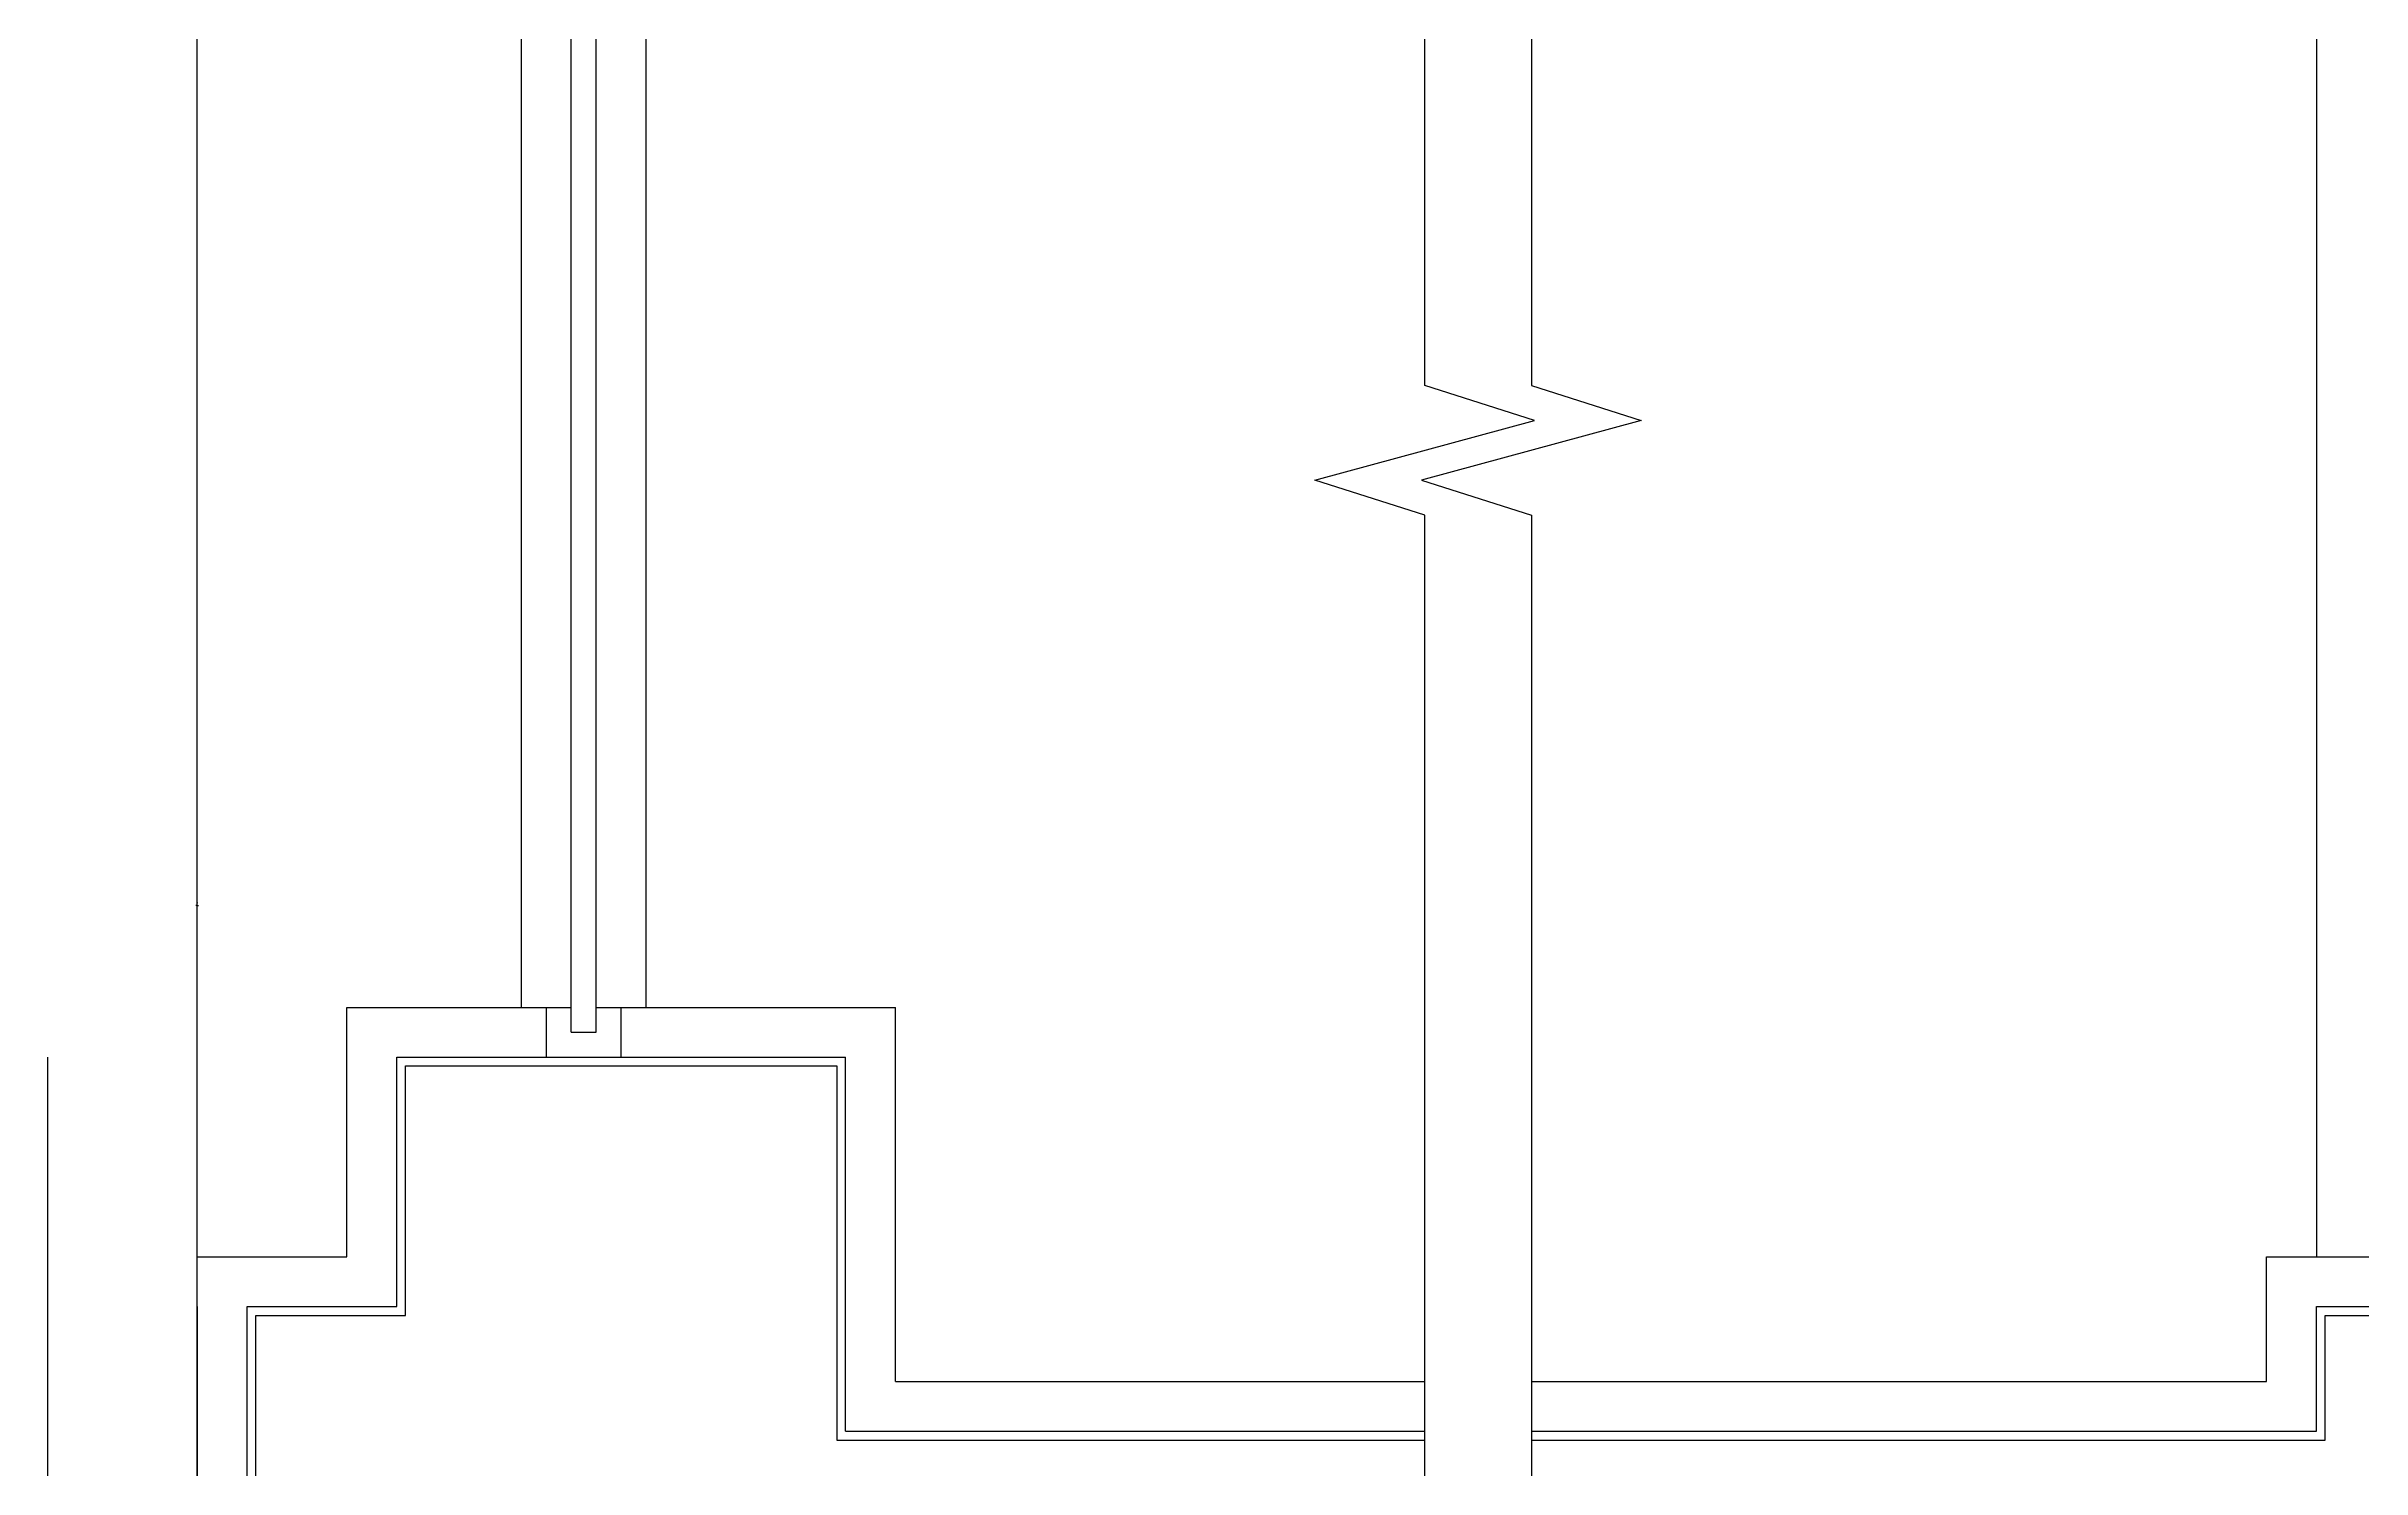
# Model space of a CAD drawing. Header units: metres. Extents: x 2560 to 14440, y -4690 to 3710.
# Drawn here: x 11755 to 12683, y 1525 to 2095 of the extents above; entities that cross this region are included whole.
import ezdxf

# ---------------------------------------------------------------- set-up
doc = ezdxf.new("R2010")
doc.units = ezdxf.units.M
for name, color, linetype in [('LM', 141, 'Continuous'), ('OTHER', 7, 'Continuous'), ('PUB_DIM', 3, 'Continuous'), ('PUB_WALL', 7, 'Continuous'), ('S_WALL', 7, 'Continuous')]:
    doc.layers.add(name, color=color, linetype=linetype)
doc.dimstyles.get("Standard").update_dxf_attribs({"dimtxt": 2.5, "dimasz": 2.5, "dimexe": 1.25, "dimexo": 0.625, "dimtad": 1, "dimcen": 2.5, "dimazin": 3, "dimtfac": 1, "dimtmove": 0, "dimatfit": 3})

# ---------------------------------------------------------------- blocks, each defined once
blk = doc.blocks.new('*D32')
for p, q in [((11815.11, 2590), (11815.11, 2140)), ((11814.86, 2140), (11814.61, 2140)), ((11815.11, 1690), (11815.11, 2140)), ((11815.11, 2140), (11815.11, 2140)), ((11815.36, 2140), (11815.61, 2140))]:
    blk.add_line(p, q)
at = {"layer": 'Defpoints'}
for p in [(11815.11, 2590), (11815.11, 2140), (11815.11, 1690)]:
    blk.add_point(p, dxfattribs=at)
at = {"layer": 'PUB_DIM', "insert": (11815.11, 2141.125), "char_height": 1, "attachment_point": 5}
blk.add_mtext('0', dxfattribs=at)
blk = doc.blocks.new('*D33')
for p, q in [((11755.11, 1690), (11755.11, 1440)), ((11754.86, 1440), (11754.61, 1440)), ((11755.11, 1190), (11755.11, 1440)), ((11755.11, 1440), (11755.11, 1440)), ((11755.36, 1440), (11755.61, 1440))]:
    blk.add_line(p, q)
at = {"layer": 'Defpoints'}
for p in [(11755.11, 1690), (11755.11, 1440), (11755.11, 1190)]:
    blk.add_point(p, dxfattribs=at)
at = {"layer": 'PUB_DIM', "insert": (11755.11, 1441.125), "char_height": 1, "attachment_point": 5}
blk.add_mtext('0', dxfattribs=at)
blk = doc.blocks.new('*D34')
for p, q in [((11815.11, 1590), (11815.11, 1460)), ((11814.86, 1460), (11814.61, 1460)), ((11815.11, 1340), (11815.11, 1460)), ((11815.11, 1460), (11815.11, 1460)), ((11815.36, 1460), (11815.61, 1460))]:
    blk.add_line(p, q)
at = {"layer": 'Defpoints'}
for p in [(11815.11, 1590), (11815.11, 1460), (11815.11, 1340)]:
    blk.add_point(p, dxfattribs=at)
at = {"layer": 'PUB_DIM', "insert": (11815.11, 1461.125), "char_height": 1, "attachment_point": 5}
blk.add_mtext('0', dxfattribs=at)
blk = doc.blocks.new('*D36')
for p, q in [((11814.86, 1750.83), (11814.61, 1750.83)), ((11815.11, 1690), (11815.11, 1750.83)), ((11815.11, 1590), (11815.11, 1750.83)), ((11815.11, 1750.83), (11815.11, 1750.83)), ((11815.36, 1750.83), (11815.61, 1750.83))]:
    blk.add_line(p, q)
at = {"layer": 'Defpoints'}
for p in [(11815.11, 1750.83), (11815.11, 1690), (11815.11, 1590)]:
    blk.add_point(p, dxfattribs=at)
at = {"layer": 'PUB_DIM', "insert": (11815.11, 1751.955), "char_height": 1, "attachment_point": 5}
blk.add_mtext('0', dxfattribs=at)

msp = doc.modelspace()

# ---------------------------------------------------------------- linework, layer by layer
at = {"layer": 'LM'}
for p, q in [((12664.88, 3336.5), (12664.88, 1610)), ((11965.11, 1700), (11965.11, 2562.42)), ((11975.11, 1700), (11975.11, 2562.42)), ((11945.11, 1710), (11945.11, 2562.05)), ((11995.11, 1710), (11995.11, 2562.05)), ((11875.11, 1610), (11875.11, 1710)), ((11875.11, 1710), (11955.11, 1710)), ((11955.11, 1710), (11965.11, 1710)), ((11955.11, 1690), (11955.11, 1710)), ((11975.11, 1710), (11985.11, 1710)), ((11985.11, 1710), (12095.11, 1710)), ((11985.11, 1690), (11985.11, 1710)), ((12095.11, 1560), (12095.11, 1710)), ((11965.11, 1700), (11975.11, 1700)), ((11815.11, 1610), (11875.11, 1610)), ((11815.11, 1320), (11815.11, 1610)), ((12644.88, 1610), (13307.59, 1610)), ((12644.88, 1560), (12644.88, 1610)), ((12095.11, 1560), (12307.3, 1560)), ((12350.09, 1560), (12644.88, 1560))]:
    msp.add_line(p, q, dxfattribs=at)
at = {"layer": 'OTHER'}
for p, q in [((12307.3, 1959.41), (12307.3, 2963.75)), ((12350.09, 2963.75), (12350.09, 1959.41)), ((12351.3, 1945.41), (12307.3, 1959.41)), ((12350.09, 1959.41), (12394.09, 1945.41)), ((12263.3, 1921.41), (12351.3, 1945.41)), ((12394.09, 1945.41), (12306.09, 1921.41)), ((12307.3, 1907.41), (12263.3, 1921.41)), ((12306.09, 1921.41), (12350.09, 1907.41)), ((12307.3, 903.08), (12307.3, 1907.41)), ((12350.09, 1907.41), (12350.09, 903.08))]:
    msp.add_line(p, q, dxfattribs=at)
at = {"layer": 'PUB_WALL'}
for points in [[(12307.3, 1463.5), (12071.61, 1463.5), (12071.61, 1193.5), (11898.61, 1193.5), (11898.61, 1343.5), (11838.61, 1343.5), (11838.61, 1586.5), (11898.61, 1586.5), (11898.61, 1686.5), (12071.61, 1686.5), (12071.61, 1536.5), (12307.3, 1536.5)], [(12350.09, 1536.5), (12668.38, 1536.5), (12668.38, 1586.5), (13307.59, 1586.5)]]:
    msp.add_lwpolyline(points, dxfattribs=at)
at = {"layer": 'S_WALL'}
for p, q in [((11895.11, 1690), (12075.11, 1690)), ((11895.11, 1590), (11895.11, 1690)), ((12075.11, 1540), (12075.11, 1690)), ((11835.11, 1340), (11835.11, 1590)), ((11835.11, 1590), (11895.11, 1590)), ((12664.88, 1590), (13307.59, 1590)), ((12664.88, 1540), (12664.88, 1590)), ((12075.11, 1540), (12307.3, 1540)), ((12350.09, 1540), (12664.88, 1540))]:
    msp.add_line(p, q, dxfattribs=at)

# ---------------------------------------------------------------- dimensions: what is measured, and where the dimension line sits
at = {"layer": 'PUB_DIM'}
for base, p1, p2, picture, middle in [((11815.11, 2140), (11815.11, 2590), (11815.11, 1690), '*D32', (11815.11, 2141.125)), ((11815.11, 1750.83), (11815.11, 1690), (11815.11, 1590), '*D36', (11815.11, 1751.955)), ((11755.11, 1440), (11755.11, 1690), (11755.11, 1190), '*D33', (11755.11, 1441.125)), ((11815.11, 1460), (11815.11, 1590), (11815.11, 1340), '*D34', (11815.11, 1461.125))]:
    dim = msp.add_linear_dim(base=base, p1=p1, p2=p2, dimstyle='Standard', dxfattribs=at)
    dim.commit()
    dim.dimension.update_dxf_attribs({"geometry": picture, "text_midpoint": middle})

doc.saveas('drawing.dxf')
